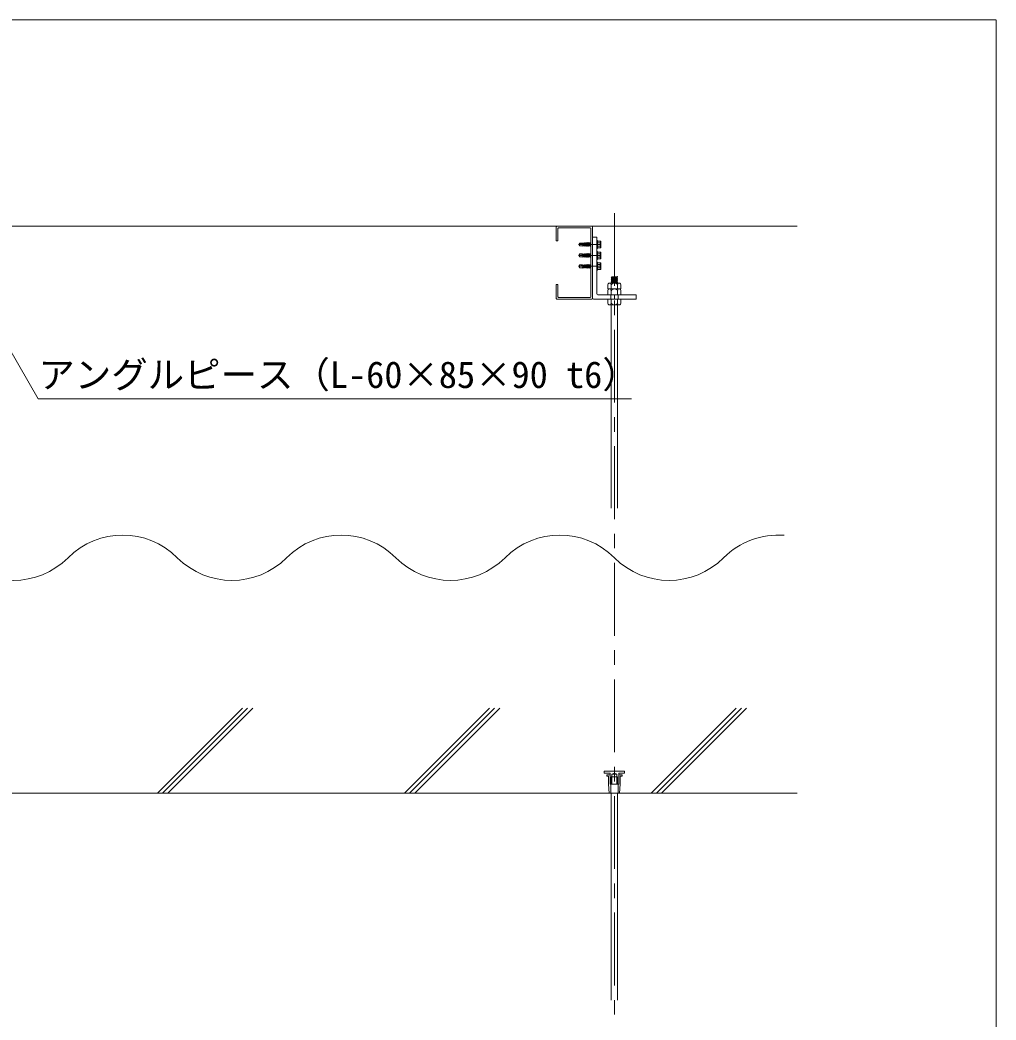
# Model space of a CAD drawing. Units: millimetres at full size, sheet at 1:20; details may follow other scales. Extents: x -4155 to 4045, y -2866 to 2834.
# Drawn here: x 2705 to 4045, y 1462 to 2834 of the extents above; entities that cross this region are included whole.
import ezdxf
from ezdxf.enums import TextEntityAlignment as Align

# ---------------------------------------------------------------- set-up
doc = ezdxf.new("R2010")
doc.units = ezdxf.units.MM
doc.header["$LTSCALE"] = 20
doc.linetypes.add('CHAIN1', pattern=[8, 5, -1, 1, -1])
for name, color, linetype, lineweight in [('1-0_断面', 7, 'Continuous', 9), ('1-1_寸法', 7, 'Continuous', 9), ('1-2_文字', 7, 'Continuous', 9), ('F-0_図枠', 7, 'Continuous', 9)]:
    doc.layers.add(name, color=color, linetype=linetype, lineweight=lineweight)
doc.styles.add('ＭＳ ゴシック', font='')
doc.styles.get('ＭＳ ゴシック').set_extended_font_data('MS Gothic')

msp = doc.modelspace()

# ---------------------------------------------------------------- linework, layer by layer
at = {"layer": '1-0_断面', "color": 4, "linetype": 'CHAIN1'}
for p, q in [((3521.26, 2569.35), (3521.26, 617.05)), ((3503.29, 2526.31), (3471.98, 2526.31)), ((3503.29, 2511.31), (3471.98, 2511.31)), ((3503.29, 2496.31), (3471.98, 2496.31))]:
    msp.add_line(p, q, dxfattribs=at)
at = {"layer": '1-0_断面'}
for p, q in [((-269.22, 2551.31), (3772.19, 2551.31)), ((3441.38, 2550.31), (3441.38, 2531.31)), ((3442.38, 2551.31), (3490.38, 2551.31)), ((3443.68, 2548.01), (3443.68, 2531.31)), ((3488.08, 2549.01), (3444.68, 2549.01)), ((3489.08, 2454.61), (3489.08, 2548.01)), ((3491.38, 2550.31), (3491.38, 2452.31)), ((3441.38, 2531.31), (3443.68, 2531.31)), ((3491.38, 2536.31), (3497.38, 2536.31)), ((3491.38, 2536.31), (3497.38, 2536.31)), ((3491.38, 2536.31), (3497.38, 2536.31)), ((3491.38, 2452.31), (3491.38, 2536.31)), ((3497.38, 2458.31), (3497.38, 2536.31)), ((3443.68, 2454.61), (3443.68, 2471.31)), ((3512.26, 2471.29), (3512.26, 2465.31)), ((3514.51, 2473.31), (3528.01, 2473.31)), ((3516.76, 2470.81), (3516.76, 2465.31)), ((3525.76, 2470.81), (3525.76, 2465.31)), ((3530.26, 2471.29), (3530.26, 2465.31)), ((3498.38, 2457.31), (3551.38, 2457.31)), ((3512.26, 2465.31), (3514.51, 2465.31)), ((3512.26, 2463.29), (3512.26, 2457.31)), ((3512.26, 2457.31), (3530.26, 2457.31)), ((3514.51, 2465.31), (3528.01, 2465.31)), ((3516.38, 2457.31), (3516.38, 2451.31)), ((3516.76, 2462.81), (3516.76, 2457.31)), ((3521.38, 2457.31), (3521.38, 2451.31)), ((3521.38, 2457.31), (3521.38, 2451.31)), ((3521.38, 2457.31), (3521.38, 2451.31)), ((3525.76, 2462.81), (3525.76, 2457.31)), ((3526.38, 2457.31), (3526.38, 2451.31)), ((3528.01, 2465.31), (3530.26, 2465.31)), ((3530.26, 2463.29), (3530.26, 2457.31)), ((3551.38, 2457.31), (3551.38, 2451.31)), ((3551.38, 2457.31), (3551.38, 2451.31)), ((3551.38, 2457.31), (3551.38, 2451.31)), ((3442.38, 2451.31), (3467.14, 2451.31)), ((3444.68, 2453.61), (3488.08, 2453.61)), ((3467.14, 2451.31), (3490.38, 2451.31)), ((3492.38, 2451.31), (3551.38, 2451.31)), ((3512.26, 2445.34), (3512.26, 2451.31)), ((3514.51, 2443.31), (3528.01, 2443.31)), ((3514.51, 2443.31), (3528.01, 2443.31)), ((3516.76, 2445.81), (3516.76, 2451.31)), ((3516.76, 2164.56), (3516.76, 2443.31)), ((3525.76, 2445.81), (3525.76, 2451.31)), ((3525.76, 2164.56), (3525.76, 2443.31)), ((3530.26, 2445.34), (3530.26, 2451.31)), ((3507.26, 1803.24), (3507.26, 1800.74)), ((3535.26, 1803.24), (3507.26, 1803.24)), ((3507.26, 1800.74), (3515.26, 1800.74)), ((3510.76, 1798.24), (3510.76, 1796.74)), ((3510.76, 1798.24), (3515.26, 1798.24)), ((3515.26, 1800.74), (3515.26, 1785.74)), ((3517.76, 1799.24), (3521.26, 1800.74)), ((3517.76, 1785.74), (3517.76, 1799.24)), ((3517.76, 1799.24), (3524.76, 1799.24)), ((3521.26, 1800.74), (3524.76, 1799.24)), ((3524.76, 1799.24), (3524.76, 1785.74)), ((3527.26, 1800.74), (3535.26, 1800.74)), ((3527.26, 1785.74), (3527.26, 1800.74)), ((3527.26, 1798.24), (3531.76, 1798.24)), ((3531.76, 1798.24), (3531.76, 1796.74)), ((3535.26, 1800.74), (3535.26, 1803.24)), ((3510.76, 1796.74), (3513.26, 1796.74)), ((3513.26, 1796.74), (3513.26, 1785.74)), ((3513.26, 1785.74), (3514.26, 1773.24)), ((3515.26, 1785.74), (3517.76, 1785.74)), ((3516.26, 1785.74), (3516.26, 1773.24)), ((3516.76, 1795.74), (3516.76, 1785.74)), ((3516.76, 1795.74), (3525.76, 1795.74)), ((3517.76, 1785.74), (3524.76, 1785.74)), ((3524.76, 1785.74), (3527.26, 1785.74)), ((3525.76, 1795.74), (3525.76, 1785.74)), ((3526.26, 1785.74), (3526.26, 1773.24)), ((3529.26, 1785.74), (3528.26, 1773.24)), ((3529.26, 1796.74), (3529.26, 1785.74)), ((3529.26, 1796.74), (3531.76, 1796.74)), ((-269.22, 1773.24), (3772.19, 1773.24)), ((3514.26, 1773.24), (3528.26, 1773.24)), ((3516.76, 1489.24), (3516.76, 1773.24)), ((3525.76, 1489.24), (3525.76, 1773.24))]:
    msp.add_line(p, q, dxfattribs=at)
at = {"layer": '1-0_断面', "color": 4}
for p, q in [((3473.94, 2528.29), (3472.39, 2526.31)), ((3474.02, 2524.27), (3472.39, 2526.31)), ((3477.61, 2528.29), (3473.94, 2528.29)), ((3477.44, 2524.53), (3477.92, 2526.32)), ((3478.71, 2527.78), (3477.61, 2528.29)), ((3479.31, 2527.21), (3477.99, 2526.97)), ((3478.03, 2528.09), (3480.14, 2528.09)), ((3478.21, 2524.53), (3478.69, 2526.32)), ((3479.31, 2527.21), (3478.71, 2527.78)), ((3478.86, 2527.64), (3480.02, 2527.64)), ((3479.96, 2524.53), (3480.92, 2528.09)), ((3480.8, 2527.64), (3481.77, 2527.64)), ((3480.92, 2528.09), (3481.89, 2528.09)), ((3480.94, 2524.53), (3481.89, 2528.09)), ((3481.71, 2524.53), (3482.67, 2528.09)), ((3482.55, 2527.64), (3483.52, 2527.64)), ((3482.67, 2528.09), (3483.64, 2528.09)), ((3482.69, 2524.53), (3483.64, 2528.09)), ((3483.46, 2524.53), (3484.42, 2528.09)), ((3484.29, 2527.64), (3484.58, 2527.64)), ((3484.42, 2528.09), (3484.56, 2528.09)), ((3484.58, 2525.07), (3485.39, 2528.09)), ((3484.58, 2528.09), (3485.39, 2528.09)), ((3484.58, 2527.64), (3485.27, 2527.64)), ((3485.21, 2524.53), (3486.17, 2528.09)), ((3486.04, 2527.64), (3487.02, 2527.64)), ((3486.17, 2528.09), (3487.14, 2528.09)), ((3486.19, 2524.53), (3487.14, 2528.09)), ((3486.96, 2524.53), (3487.92, 2528.09)), ((3487.14, 2528.09), (3487.72, 2528.81)), ((3487.72, 2528.81), (3487.92, 2528.09)), ((3487.72, 2528.81), (3487.92, 2528.09)), ((3487.79, 2527.64), (3488.77, 2527.64)), ((3487.79, 2527.64), (3488.38, 2527.64)), ((3487.92, 2528.09), (3488.89, 2528.09)), ((3487.92, 2528.09), (3488.38, 2528.09)), ((3487.93, 2524.53), (3488.89, 2528.09)), ((3487.93, 2524.53), (3488.38, 2526.19)), ((3488.71, 2524.53), (3489.08, 2525.92)), ((3488.89, 2528.09), (3489.08, 2528.33)), ((3497.38, 2531.81), (3498.18, 2531.81)), ((3497.38, 2521.97), (3497.38, 2530.65)), ((3498.18, 2520.81), (3498.18, 2531.81)), ((3502.38, 2530.91), (3498.18, 2530.91)), ((3501.32, 2528.59), (3498.18, 2528.59)), ((3502.58, 2521.91), (3502.58, 2530.71)), ((3473.94, 2513.29), (3472.39, 2511.31)), ((3477.61, 2513.29), (3473.94, 2513.29)), ((3477.48, 2524.27), (3474.02, 2524.27)), ((3478.71, 2512.78), (3477.61, 2513.29)), ((3479.31, 2512.21), (3477.99, 2511.97)), ((3478.03, 2513.09), (3480.14, 2513.09)), ((3478.34, 2524.99), (3479.31, 2524.99)), ((3479.31, 2512.21), (3478.71, 2512.78)), ((3478.86, 2512.64), (3480.02, 2512.64)), ((3479.96, 2524.53), (3480.94, 2524.53)), ((3479.96, 2509.53), (3480.92, 2513.09)), ((3480.09, 2524.99), (3481.06, 2524.99)), ((3480.8, 2512.64), (3481.77, 2512.64)), ((3480.92, 2513.09), (3481.89, 2513.09)), ((3480.94, 2509.53), (3481.89, 2513.09)), ((3481.71, 2524.53), (3482.69, 2524.53)), ((3481.71, 2509.53), (3482.67, 2513.09)), ((3481.84, 2524.99), (3482.81, 2524.99)), ((3482.55, 2512.64), (3483.52, 2512.64)), ((3482.67, 2513.09), (3483.64, 2513.09)), ((3482.69, 2509.53), (3483.64, 2513.09)), ((3483.46, 2524.53), (3484.44, 2524.53)), ((3483.46, 2509.53), (3484.42, 2513.09)), ((3483.59, 2524.99), (3484.56, 2524.99)), ((3484.29, 2512.64), (3484.58, 2512.64)), ((3484.42, 2513.09), (3484.56, 2513.09)), ((3484.44, 2524.53), (3484.51, 2524.82)), ((3484.44, 2524.53), (3484.58, 2524)), ((3484.58, 2524), (3484.63, 2523.81)), ((3484.58, 2510.07), (3485.39, 2513.09)), ((3484.58, 2513.09), (3485.39, 2513.09)), ((3484.58, 2512.64), (3485.27, 2512.64)), ((3484.63, 2523.81), (3485.21, 2524.53)), ((3485.21, 2524.53), (3486.19, 2524.53)), ((3485.21, 2509.53), (3486.17, 2513.09)), ((3485.34, 2524.99), (3486.31, 2524.99)), ((3486.04, 2512.64), (3487.02, 2512.64)), ((3486.17, 2513.09), (3487.14, 2513.09)), ((3486.19, 2509.53), (3487.14, 2513.09)), ((3486.96, 2524.53), (3487.93, 2524.53)), ((3486.96, 2509.53), (3487.92, 2513.09)), ((3487.08, 2524.99), (3488.06, 2524.99)), ((3487.14, 2513.09), (3487.72, 2513.81)), ((3487.72, 2513.81), (3487.92, 2513.09)), ((3487.72, 2513.81), (3487.92, 2513.09)), ((3487.79, 2512.64), (3488.77, 2512.64)), ((3487.79, 2512.64), (3488.38, 2512.64)), ((3487.92, 2513.09), (3488.89, 2513.09)), ((3487.92, 2513.09), (3488.38, 2513.09)), ((3487.93, 2509.53), (3488.89, 2513.09)), ((3488.71, 2524.53), (3489.08, 2524.53)), ((3488.83, 2524.99), (3489.08, 2524.99)), ((3488.89, 2513.09), (3489.08, 2513.33)), ((3497.38, 2520.81), (3498.18, 2520.81)), ((3497.38, 2516.81), (3498.18, 2516.81)), ((3497.38, 2506.97), (3497.38, 2515.65)), ((3501.32, 2524.03), (3498.18, 2524.03)), ((3502.38, 2521.71), (3498.18, 2521.71)), ((3498.18, 2505.81), (3498.18, 2516.81)), ((3502.38, 2515.91), (3498.18, 2515.91)), ((3501.32, 2513.59), (3498.18, 2513.59)), ((3502.58, 2506.91), (3502.58, 2515.71)), ((3474.02, 2509.27), (3472.39, 2511.31)), ((3473.94, 2498.29), (3472.39, 2496.31)), ((3477.61, 2498.29), (3473.94, 2498.29)), ((3477.48, 2509.27), (3474.02, 2509.27)), ((3477.44, 2509.53), (3477.92, 2511.32)), ((3478.71, 2497.78), (3477.61, 2498.29)), ((3478.03, 2498.09), (3480.14, 2498.09)), ((3478.21, 2509.53), (3478.69, 2511.32)), ((3478.34, 2509.99), (3479.31, 2509.99)), ((3479.96, 2509.53), (3480.94, 2509.53)), ((3479.96, 2494.53), (3480.92, 2498.09)), ((3480.09, 2509.99), (3481.06, 2509.99)), ((3480.92, 2498.09), (3481.89, 2498.09)), ((3480.94, 2494.53), (3481.89, 2498.09)), ((3481.71, 2509.53), (3482.69, 2509.53)), ((3481.71, 2494.53), (3482.67, 2498.09)), ((3481.84, 2509.99), (3482.81, 2509.99)), ((3482.67, 2498.09), (3483.64, 2498.09)), ((3482.69, 2494.53), (3483.64, 2498.09)), ((3483.46, 2509.53), (3484.44, 2509.53)), ((3483.46, 2494.53), (3484.42, 2498.09)), ((3483.59, 2509.99), (3484.56, 2509.99)), ((3484.42, 2498.09), (3484.56, 2498.09)), ((3484.44, 2509.53), (3484.51, 2509.82)), ((3484.44, 2509.53), (3484.58, 2509)), ((3484.58, 2509), (3484.63, 2508.81)), ((3484.58, 2495.07), (3485.39, 2498.09)), ((3484.58, 2498.09), (3485.39, 2498.09)), ((3484.63, 2508.81), (3485.21, 2509.53)), ((3485.21, 2509.53), (3486.19, 2509.53)), ((3485.21, 2494.53), (3486.17, 2498.09)), ((3485.34, 2509.99), (3486.31, 2509.99)), ((3486.17, 2498.09), (3487.14, 2498.09)), ((3486.19, 2494.53), (3487.14, 2498.09)), ((3486.96, 2509.53), (3487.93, 2509.53)), ((3486.96, 2494.53), (3487.92, 2498.09)), ((3487.08, 2509.99), (3488.06, 2509.99)), ((3487.14, 2498.09), (3487.72, 2498.81)), ((3487.72, 2498.81), (3487.92, 2498.09)), ((3487.72, 2498.81), (3487.92, 2498.09)), ((3487.92, 2498.09), (3488.89, 2498.09)), ((3487.92, 2498.09), (3488.38, 2498.09)), ((3487.93, 2509.53), (3488.38, 2511.19)), ((3487.93, 2494.53), (3488.89, 2498.09)), ((3488.71, 2509.53), (3489.08, 2510.92)), ((3488.71, 2509.53), (3489.08, 2509.53)), ((3488.83, 2509.99), (3489.08, 2509.99)), ((3488.89, 2498.09), (3489.08, 2498.33)), ((3497.38, 2505.81), (3498.18, 2505.81)), ((3497.38, 2501.81), (3498.18, 2501.81)), ((3497.38, 2491.97), (3497.38, 2500.65)), ((3501.32, 2509.03), (3498.18, 2509.03)), ((3502.38, 2506.71), (3498.18, 2506.71)), ((3498.18, 2490.81), (3498.18, 2501.81)), ((3502.38, 2500.91), (3498.18, 2500.91)), ((3501.32, 2498.59), (3498.18, 2498.59)), ((3502.58, 2491.91), (3502.58, 2500.71)), ((3474.02, 2494.27), (3472.39, 2496.31)), ((3477.48, 2494.27), (3474.02, 2494.27)), ((3477.44, 2494.53), (3477.92, 2496.32)), ((3479.31, 2497.21), (3477.99, 2496.97)), ((3478.21, 2494.53), (3478.69, 2496.32)), ((3478.34, 2494.99), (3479.31, 2494.99)), ((3479.31, 2497.21), (3478.71, 2497.78)), ((3478.86, 2497.64), (3480.02, 2497.64)), ((3479.96, 2494.53), (3480.94, 2494.53)), ((3480.09, 2494.99), (3481.06, 2494.99)), ((3480.8, 2497.64), (3481.77, 2497.64)), ((3481.71, 2494.53), (3482.69, 2494.53)), ((3481.84, 2494.99), (3482.81, 2494.99)), ((3482.55, 2497.64), (3483.52, 2497.64)), ((3483.46, 2494.53), (3484.44, 2494.53)), ((3483.59, 2494.99), (3484.56, 2494.99)), ((3484.29, 2497.64), (3484.58, 2497.64)), ((3484.44, 2494.53), (3484.51, 2494.82)), ((3484.44, 2494.53), (3484.58, 2494)), ((3484.58, 2497.64), (3485.27, 2497.64)), ((3484.58, 2494), (3484.63, 2493.81)), ((3484.63, 2493.81), (3485.21, 2494.53)), ((3485.21, 2494.53), (3486.19, 2494.53)), ((3485.34, 2494.99), (3486.31, 2494.99)), ((3486.04, 2497.64), (3487.02, 2497.64)), ((3486.96, 2494.53), (3487.93, 2494.53)), ((3487.08, 2494.99), (3488.06, 2494.99)), ((3487.79, 2497.64), (3488.77, 2497.64)), ((3487.79, 2497.64), (3488.38, 2497.64)), ((3487.93, 2494.53), (3488.38, 2496.19)), ((3488.71, 2494.53), (3489.08, 2495.92)), ((3488.71, 2494.53), (3489.08, 2494.53)), ((3488.83, 2494.99), (3489.08, 2494.99)), ((3497.38, 2490.81), (3498.18, 2490.81)), ((3501.32, 2494.03), (3498.18, 2494.03)), ((3502.38, 2491.71), (3498.18, 2491.71)), ((3516.76, 2481.28), (3517.56, 2480.76)), ((3516.76, 2480.13), (3517.56, 2479.61)), ((3516.76, 2478.98), (3517.56, 2478.46)), ((3516.76, 2477.83), (3517.56, 2477.31)), ((3516.76, 2476.68), (3517.56, 2476.16)), ((3516.76, 2475.53), (3517.56, 2475.01)), ((3516.76, 2474.38), (3517.56, 2473.86)), ((3516.86, 2473.31), (3517.56, 2473.86)), ((3524.96, 2482.21), (3517.56, 2481.91)), ((3524.96, 2481.06), (3517.56, 2480.76)), ((3524.96, 2479.91), (3517.56, 2479.61)), ((3524.96, 2478.76), (3517.56, 2478.46)), ((3524.96, 2477.61), (3517.56, 2477.31)), ((3524.96, 2476.46), (3517.56, 2476.16)), ((3524.96, 2475.31), (3517.56, 2475.01)), ((3524.96, 2474.16), (3517.56, 2473.86)), ((3525.76, 2473.59), (3518.79, 2473.31)), ((3525.76, 2481.64), (3524.96, 2482.21)), ((3525.76, 2481.64), (3524.96, 2481.06)), ((3525.76, 2480.49), (3524.96, 2481.06)), ((3525.76, 2480.49), (3524.96, 2479.91)), ((3525.76, 2479.34), (3524.96, 2479.91)), ((3525.76, 2479.34), (3524.96, 2478.76)), ((3525.76, 2478.19), (3524.96, 2478.76)), ((3525.76, 2478.19), (3524.96, 2477.61)), ((3525.76, 2477.04), (3524.96, 2477.61)), ((3525.76, 2477.04), (3524.96, 2476.46)), ((3525.76, 2475.89), (3524.96, 2476.46)), ((3525.76, 2475.89), (3524.96, 2475.31)), ((3525.76, 2474.74), (3524.96, 2475.31)), ((3525.76, 2474.74), (3524.96, 2474.16)), ((3525.76, 2473.59), (3524.96, 2474.16)), ((3525.76, 2473.59), (3525.36, 2473.31))]:
    msp.add_line(p, q, dxfattribs=at)
for points in [[(3477.92, 2526.32), (3478.5, 2527.03), (3478.69, 2526.32)], [(3478.21, 2524.53), (3479.19, 2524.53), (3480.14, 2528.09)], [(3480.14, 2528.09), (3480.72, 2528.81), (3480.92, 2528.09)], [(3481.89, 2528.09), (3482.47, 2528.81), (3482.67, 2528.09)], [(3483.64, 2528.09), (3484.22, 2528.81), (3484.42, 2528.09)], [(3485.39, 2528.09), (3485.97, 2528.81), (3486.17, 2528.09)], [(3477.44, 2524.53), (3477.63, 2523.81), (3478.21, 2524.53)], [(3477.92, 2511.32), (3478.5, 2512.03), (3478.69, 2511.32)], [(3478.21, 2509.53), (3479.19, 2509.53), (3480.14, 2513.09)], [(3479.19, 2524.53), (3479.38, 2523.81), (3479.96, 2524.53)], [(3480.14, 2513.09), (3480.72, 2513.81), (3480.92, 2513.09)], [(3480.94, 2524.53), (3481.13, 2523.81), (3481.71, 2524.53)], [(3481.89, 2513.09), (3482.47, 2513.81), (3482.67, 2513.09)], [(3482.69, 2524.53), (3482.88, 2523.81), (3483.46, 2524.53)], [(3483.64, 2513.09), (3484.22, 2513.81), (3484.42, 2513.09)], [(3485.39, 2513.09), (3485.97, 2513.81), (3486.17, 2513.09)], [(3486.19, 2524.53), (3486.38, 2523.81), (3486.96, 2524.53)], [(3487.93, 2524.53), (3488.13, 2523.81), (3488.71, 2524.53)], [(3487.93, 2524.53), (3488.13, 2523.81), (3488.38, 2524.12)], [(3477.44, 2509.53), (3477.63, 2508.81), (3478.21, 2509.53)], [(3478.21, 2494.53), (3479.19, 2494.53), (3480.14, 2498.09)], [(3479.19, 2509.53), (3479.38, 2508.81), (3479.96, 2509.53)], [(3480.14, 2498.09), (3480.72, 2498.81), (3480.92, 2498.09)], [(3480.94, 2509.53), (3481.13, 2508.81), (3481.71, 2509.53)], [(3481.89, 2498.09), (3482.47, 2498.81), (3482.67, 2498.09)], [(3482.69, 2509.53), (3482.88, 2508.81), (3483.46, 2509.53)], [(3483.64, 2498.09), (3484.22, 2498.81), (3484.42, 2498.09)], [(3485.39, 2498.09), (3485.97, 2498.81), (3486.17, 2498.09)], [(3486.19, 2509.53), (3486.38, 2508.81), (3486.96, 2509.53)], [(3487.93, 2509.53), (3488.13, 2508.81), (3488.71, 2509.53)], [(3487.93, 2509.53), (3488.13, 2508.81), (3488.38, 2509.12)], [(3477.44, 2494.53), (3477.63, 2493.81), (3478.21, 2494.53)], [(3477.92, 2496.32), (3478.5, 2497.03), (3478.69, 2496.32)], [(3479.19, 2494.53), (3479.38, 2493.81), (3479.96, 2494.53)], [(3480.94, 2494.53), (3481.13, 2493.81), (3481.71, 2494.53)], [(3482.69, 2494.53), (3482.88, 2493.81), (3483.46, 2494.53)], [(3486.19, 2494.53), (3486.38, 2493.81), (3486.96, 2494.53)], [(3487.93, 2494.53), (3488.13, 2493.81), (3488.71, 2494.53)], [(3487.93, 2494.53), (3488.13, 2493.81), (3488.38, 2494.12)], [(3525.76, 2481.64), (3516.76, 2481.28), (3517.56, 2481.91)], [(3525.76, 2480.49), (3516.76, 2480.13), (3517.56, 2480.76)], [(3525.76, 2479.34), (3516.76, 2478.98), (3517.56, 2479.61)], [(3525.76, 2478.19), (3516.76, 2477.83), (3517.56, 2478.46)], [(3525.76, 2477.04), (3516.76, 2476.68), (3517.56, 2477.31)], [(3525.76, 2475.89), (3516.76, 2475.53), (3517.56, 2476.16)], [(3525.76, 2474.74), (3516.76, 2474.38), (3517.56, 2475.01)]]:
    msp.add_lwpolyline(points, dxfattribs=at)
at = {"layer": '1-0_断面'}
msp.add_lwpolyline([(3441.38, 2452.31), (3441.38, 2471.31), (3443.68, 2471.31)], dxfattribs=at)
for centre, radius, start, end in [((3442.38, 2550.31), 1, 90, 180), ((3444.68, 2548.01), 1, 90, 180), ((3488.08, 2548.01), 1, 0, 90), ((3490.38, 2550.31), 1, 0, 90), ((3514.51, 2471.05), 2.26, 353.97439, 173.97475), ((3521.26, 2468.01), 5.3, 31.89078, 148.10921), ((3528.01, 2471.05), 2.26, 6.02525, 186.02559), ((3498.38, 2458.31), 1, 180, 270), ((3514.51, 2463.05), 2.26, 353.97439, 173.97475), ((3521.26, 2460.01), 5.3, 31.89078, 148.10921), ((3528.01, 2463.05), 2.26, 6.02525, 186.02559), ((3442.38, 2452.31), 1, 180, 270), ((3444.68, 2454.61), 1, 180, 270), ((3488.08, 2454.61), 1, 270, 0), ((3490.38, 2452.31), 1, 270, 0), ((3492.38, 2452.31), 1, 180, 270), ((3514.51, 2445.57), 2.26, 186.02525, 6.02561), ((3521.26, 2448.61), 5.3, 211.89079, 328.10922), ((3528.01, 2445.57), 2.26, 173.97441, 353.97475)]:
    msp.add_arc(centre, radius, start, end, dxfattribs=at)
at = {"layer": '1-0_断面', "color": 4}
for centre, radius, start, end in [((3477.64, 2505.62), 21.35, 89.06783, 104.2543), ((3501.44, 2529.73), 1.15, 263.97439, 98.42494), ((3499.9, 2526.31), 2.68, 301.89078, 58.10921), ((3502.38, 2530.71), 0.2, 0, 90), ((3477.64, 2490.62), 21.35, 89.06783, 104.2543), ((3501.44, 2514.73), 1.15, 263.97439, 98.42494), ((3501.44, 2522.9), 1.15, 276.02525, 96.02559), ((3499.9, 2511.31), 2.68, 301.89078, 58.10921), ((3502.38, 2521.91), 0.2, 270, 0), ((3502.38, 2515.71), 0.2, 0, 90), ((3501.44, 2499.73), 1.15, 263.97439, 98.42494), ((3501.44, 2507.9), 1.15, 276.02525, 96.02559), ((3499.9, 2496.31), 2.68, 301.89078, 58.10921), ((3502.38, 2506.91), 0.2, 270, 0), ((3502.38, 2500.71), 0.2, 0, 90), ((3477.64, 2475.62), 21.35, 89.06783, 104.2543), ((3501.44, 2492.9), 1.15, 276.02525, 96.02559), ((3502.38, 2491.91), 0.2, 270, 0)]:
    msp.add_arc(centre, radius, start, end, dxfattribs=at)
at = {"layer": '1-1_寸法'}
for p, q in [((2894.03, 1773.24), (3010.77, 1889.98)), ((2901.1, 1773.24), (3017.84, 1889.98)), ((2908.17, 1773.24), (3024.91, 1889.98)), ((3232.96, 1773.24), (3349.7, 1889.98)), ((3240.03, 1773.24), (3356.77, 1889.98)), ((3247.1, 1773.24), (3363.84, 1889.98)), ((3571.89, 1773.24), (3688.63, 1889.98)), ((3578.96, 1773.24), (3695.7, 1889.98)), ((3586.03, 1773.24), (3702.77, 1889.98))]:
    msp.add_line(p, q, dxfattribs=at)
for centre, start, end in [((2846.26, 2021.35), 45, 135), ((3146.26, 2021.35), 45, 135), ((3446.26, 2021.35), 45, 135), ((3746.26, 2021.35), 85.57469, 135), ((2696.26, 2171.35), 225, 315), ((2996.26, 2171.35), 225, 315), ((3296.26, 2171.35), 225, 315), ((3596.26, 2171.35), 225, 315)]:
    msp.add_arc(centre, 106.07, start, end, dxfattribs=at)
at = {"layer": '1-2_文字'}
for q in [(2651.38, 2451.31), (3544.81, 2314.66)]:
    msp.add_line((2730.28, 2314.66), q, dxfattribs=at)
at = {"layer": 'F-0_図枠'}
for p, q in [((4045.15, 2834.35), (-4154.85, 2834.35)), ((4045.15, -2865.65), (4045.15, 2834.35))]:
    msp.add_line(p, q, dxfattribs=at)

# ---------------------------------------------------------------- texts
at = {"layer": '1-2_文字', "style": 'ＭＳ ゴシック'}
msp.add_text('アングルピース（L-60×85×90 t6）', height=36.66, dxfattribs=at).set_placement((2730.59, 2318.3), align=Align.BOTTOM_LEFT)

doc.saveas('drawing.dxf')
